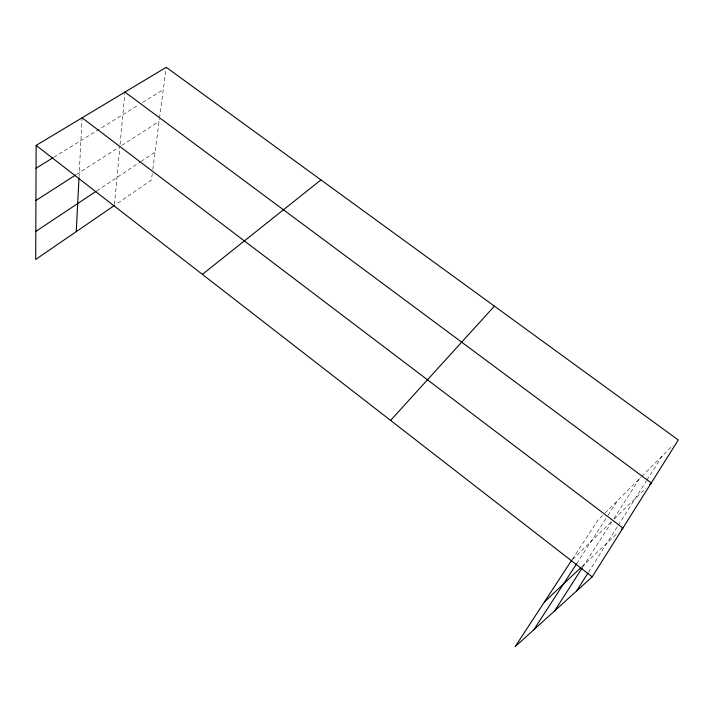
<?xml version="1.0" encoding="UTF-8"?>
<svg xmlns="http://www.w3.org/2000/svg" width="714" height="714" viewBox="0 0 714 714"><rect width="100%" height="100%" fill="white"/><g stroke="black" fill="none" stroke-linecap="round" stroke-linejoin="round"><path stroke-width="0.54" stroke-dasharray="3.57 2.68" d="M79.04 177.09L82.074 117.81M114.49 204.391L119.872 146.62M120.077 144.415L124.95 92.079M152.252 173.636L151.404 180.089L116.195 204.231M152.814 169.334L159.4 119.256M159.543 118.158L166.228 67.303M588.488 572.209L617.592 526.325M618.181 525.397L646.357 480.986M646.946 480.067L662.181 456.05M582.919 566.809L612.085 521.363M613.87 518.587L639.458 478.71M576.716 563.605L607.444 516.231M608.042 515.303L617.708 500.407M572.316 559.312L598.029 520.024L604.33 513.75M605.115 512.964L641.029 477.148M641.815 476.363L672.927 445.331M572.494 559.473L612.674 520.444M614.236 518.926L645.92 488.153M581.58 566.961L617.342 533.278M96.89 190.808L140.221 162.007M141.149 161.391L155.081 152.127M76.496 174.448L118.952 147.218M121.737 145.424L159.115 121.451M53.809 157.267L138.837 104.771M142.604 102.45L163.292 89.678"/><path stroke-width="1.07" d="M571.718 560.231L515.124 646.697L592.209 576.85L678.3 439.976L166.228 67.303L36.137 145.388L35.7 259.432L114.392 205.471M76.246 231.631L78.986 178.188M576.537 591.049L587.89 573.146M554.608 610.916L582.312 567.755M533.795 629.775L576.716 563.605M390.585 420.403L494.409 306.145M649.74 484.44L651.266 482.959L124.95 92.079M544.398 601.973L580.794 567.701M621.323 529.529L622.911 528.039L82.074 117.81M202.383 274.381L320.943 179.901M35.807 231.407L95.971 191.414M35.923 200.482L75.577 175.037M36.048 168.227L52.872 157.839M36.137 145.388L592.209 576.85"/></g></svg>
